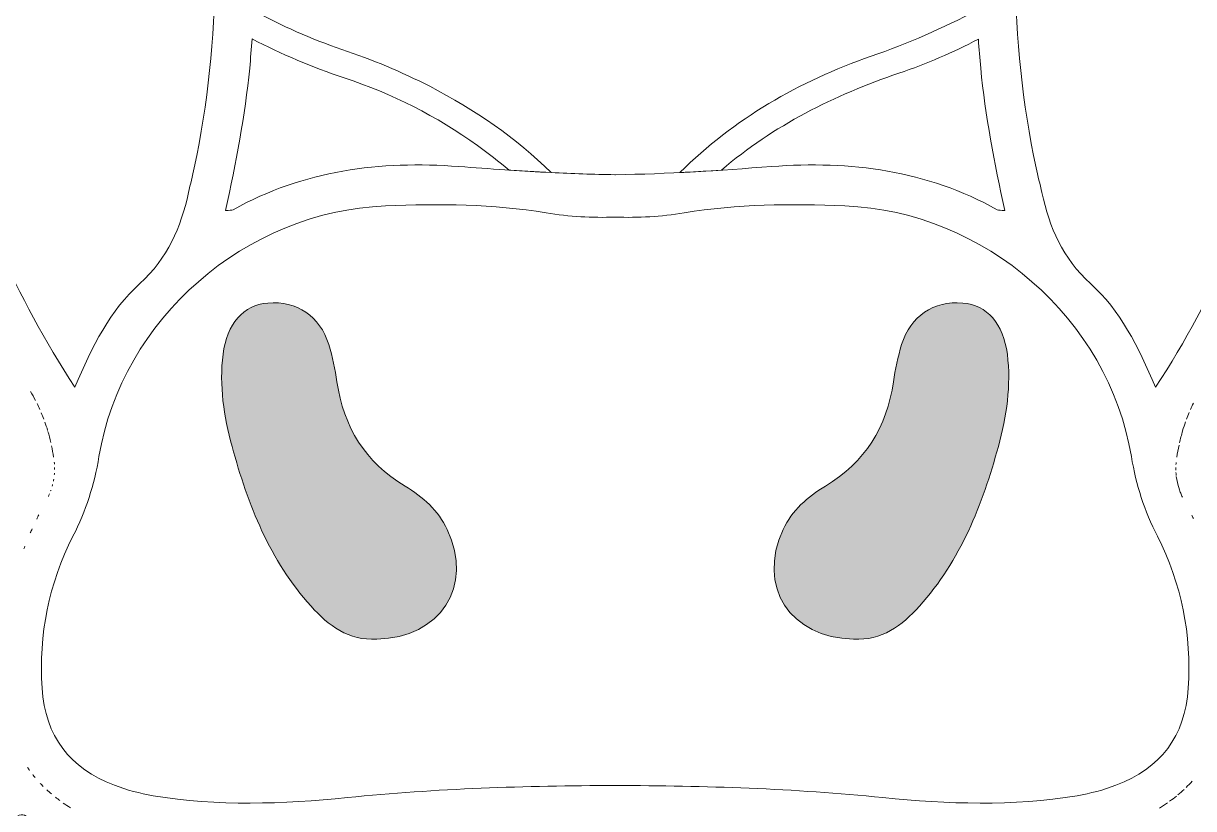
# Model space of a CAD drawing. Extents: x 316 to 1684, y -1896 to -103.
# Drawn here: x 793.6 to 1201.7, y -1442.6 to -1168.8 of the extents above; entities that cross this region are included whole.
import ezdxf

# ---------------------------------------------------------------- set-up
doc = ezdxf.new("R2010")
doc.units = 0
doc.header["$MEASUREMENT"] = 0
doc.layers.add('Layer 1', color=7, linetype='Continuous')

# ---------------------------------------------------------------- blocks, each defined once
blk = doc.blocks.new('block 2')
at = {"layer": 'Layer 1', "true_color": 0xfbd4ad}
h = blk.add_hatch(color=41, dxfattribs=at)
h.dxf.hatch_style = 2
edge = h.paths.add_edge_path()
edge.add_spline(control_points=[(926.7, -1330.14), (912.86, -1321.83), (905.26, -1309.58), (902.95, -1293.75), (902.31, -1289.38), (901.39, -1285), (900.09, -1280.78), (897.02, -1270.83), (888.97, -1265.5), (878.8, -1266.3), (870.33, -1266.97), (864.55, -1273.56), (863.22, -1284.14), (861.85, -1295.08), (863.5, -1305.77), (866.36, -1316.28), (871.89, -1336.65), (879.51, -1356.07), (893.9, -1372.04), (899.97, -1378.77), (907, -1384.09), (916.86, -1383.48), (939.04, -1383.09), (950.64, -1365.13), (941.43, -1345.3), (938.31, -1338.58), (932.9, -1333.87), (926.7, -1330.14)], knot_values=[0, 0, 0, 0, 1, 1, 1, 2, 2, 2, 3, 3, 3, 4, 4, 4, 5, 5, 5, 6, 6, 6, 7, 7, 7, 8, 8, 8, 9, 9, 9, 9], degree=3, periodic=1)
h = blk.add_hatch(color=41, dxfattribs=at)
h.dxf.hatch_style = 2
edge = h.paths.add_edge_path()
edge.add_spline(control_points=[(1121.2, -1266.3), (1111.03, -1265.5), (1102.98, -1270.83), (1099.91, -1280.78), (1098.61, -1285), (1097.69, -1289.38), (1097.05, -1293.75), (1094.74, -1309.58), (1087.14, -1321.83), (1073.3, -1330.14), (1067.1, -1333.87), (1061.69, -1338.58), (1058.57, -1345.3), (1049.36, -1365.13), (1060.96, -1383.09), (1083.14, -1383.48), (1093, -1384.09), (1100.03, -1378.77), (1106.1, -1372.04), (1120.49, -1356.07), (1128.11, -1336.65), (1133.64, -1316.28), (1136.5, -1305.77), (1138.15, -1295.08), (1136.78, -1284.14), (1135.45, -1273.56), (1129.67, -1266.97), (1121.2, -1266.3)], knot_values=[0, 0, 0, 0, 1, 1, 1, 2, 2, 2, 3, 3, 3, 4, 4, 4, 5, 5, 5, 6, 6, 6, 7, 7, 7, 8, 8, 8, 9, 9, 9, 9], degree=3, periodic=1)
at = {"layer": 'Layer 1', "lineweight": 0}
for points, knots in [([(1673.34, -762.19), (1662.42, -742.78), (1645.38, -729.84), (1626.13, -719.79), (1579.9, -695.65), (1530.89, -691.29), (1480.17, -700.46), (1472.26, -701.89), (1464.42, -703.7), (1456.37, -704.91), (1469.08, -697.31), (1482.2, -690.52), (1494.42, -682.22), (1597.01, -612.54), (1651.13, -515.77), (1656.09, -391.82), (1657.77, -349.83), (1651.93, -308.69), (1637.06, -269.34), (1611.07, -200.5), (1565.67, -148.18), (1500.72, -113.18), (1495.34, -110.26), (1489.49, -108.12), (1483.74, -105.96), (1478.61, -104.02), (1473.29, -103.35), (1467.76, -104.63), (1456.24, -107.26), (1452.69, -116.14), (1459.89, -125.56), (1462.54, -129.04), (1465.99, -132.02), (1469.48, -134.7), (1504.07, -161.2), (1530.16, -194), (1547, -234.47), (1562.92, -272.74), (1566.44, -312.54), (1564.66, -353.22), (1563.42, -381.55), (1557.91, -408.96), (1544.9, -434.47), (1526.94, -469.68), (1498.13, -493.38), (1462.73, -508.98), (1403.63, -535.05), (1341.45, -548.51), (1276.91, -549.25), (1244.48, -549.61), (1212.44, -543.11), (1181.42, -534.64), (1141.75, -523.78), (1102.93, -524.66), (1063.01, -531.94), (1042.09, -535.74), (1021.1, -537.48), (1000.09, -537.46), (1000.09, -537.46), (999.91, -537.46), (999.91, -537.46), (978.9, -537.48), (957.91, -535.74), (936.99, -531.94), (897.07, -524.66), (858.25, -523.78), (818.58, -534.64), (787.56, -543.11), (755.52, -549.61), (723.09, -549.25), (658.55, -548.51), (596.37, -535.05), (537.27, -508.98), (501.87, -493.38), (473.06, -469.68), (455.1, -434.47), (442.09, -408.96), (436.58, -381.55), (435.34, -353.22), (433.56, -312.54), (437.08, -272.74), (453, -234.47), (469.84, -194), (495.93, -161.2), (530.52, -134.7), (534.01, -132.02), (537.46, -129.04), (540.11, -125.56), (547.31, -116.14), (543.76, -107.26), (532.24, -104.63), (526.71, -103.35), (521.39, -104.02), (516.26, -105.96), (510.51, -108.12), (504.66, -110.26), (499.28, -113.18), (434.33, -148.18), (388.93, -200.5), (362.94, -269.34), (348.07, -308.69), (342.23, -349.83), (343.91, -391.82), (348.87, -515.77), (402.99, -612.54), (505.58, -682.22), (517.8, -690.52), (530.92, -697.31), (543.63, -704.91), (535.58, -703.7), (527.74, -701.89), (519.83, -700.46), (469.11, -691.29), (420.1, -695.65), (373.87, -719.79), (354.62, -729.84), (337.58, -742.78), (326.66, -762.19), (315.82, -781.5), (317.18, -798.64), (331.61, -815.49), (368.81, -858.94), (417.78, -881), (472.89, -890.53), (504.31, -895.96), (535.11, -888.26), (565.83, -882.51), (590.21, -877.94), (614, -870.13), (639.08, -869.18), (649.66, -868.8), (660.2, -868.1), (670.74, -869.82), (672.19, -870.05), (673.96, -870.13), (674.55, -871.64), (675.23, -873.37), (673.43, -874.11), (672.36, -875.01), (668.06, -878.69), (663.71, -882.32), (659.38, -885.99), (620.72, -918.68), (588.9, -956.77), (568.23, -1003.36), (540.49, -1065.86), (541.29, -1129.7), (560.55, -1194.12), (578.08, -1252.81), (607.58, -1305.64), (640.94, -1356.5), (684.92, -1423.6), (735.47, -1485.8), (785.51, -1548.36), (833.7, -1608.6), (882.43, -1668.47), (924.51, -1733.29), (952.78, -1776.85), (977.69, -1822.09), (992.65, -1872.18), (994.88, -1879.62), (997.22, -1887), (999.91, -1895.77), (999.93, -1895.86), (999.96, -1895.94), (999.99, -1896.03), (999.99, -1896.01), (1000, -1896.01), (1000, -1896), (1000, -1896.01), (1000.01, -1896.01), (1000.01, -1896.03), (1000.04, -1895.94), (1000.07, -1895.86), (1000.09, -1895.77), (1002.78, -1887), (1005.12, -1879.62), (1007.35, -1872.18), (1022.31, -1822.09), (1047.22, -1776.85), (1075.49, -1733.29), (1117.57, -1668.47), (1166.3, -1608.6), (1214.49, -1548.36), (1264.53, -1485.8), (1315.08, -1423.6), (1359.06, -1356.5), (1392.42, -1305.64), (1421.92, -1252.81), (1439.45, -1194.12), (1458.71, -1129.7), (1459.51, -1065.86), (1431.77, -1003.36), (1411.1, -956.77), (1379.28, -918.68), (1340.62, -885.99), (1336.29, -882.32), (1331.94, -878.69), (1327.64, -875.01), (1326.57, -874.11), (1324.77, -873.37), (1325.45, -871.64), (1326.04, -870.13), (1327.81, -870.05), (1329.26, -869.82), (1339.8, -868.1), (1350.34, -868.8), (1360.92, -869.18), (1386, -870.13), (1409.79, -877.94), (1434.17, -882.51), (1464.89, -888.26), (1495.69, -895.96), (1527.11, -890.53), (1582.22, -881), (1631.19, -858.94), (1668.39, -815.49), (1682.82, -798.64), (1684.18, -781.5), (1673.34, -762.19)], [0, 0, 0, 0, 1, 1, 1, 2, 2, 2, 3, 3, 3, 4, 4, 4, 5, 5, 5, 6, 6, 6, 7, 7, 7, 8, 8, 8, 9, 9, 9, 10, 10, 10, 11, 11, 11, 12, 12, 12, 13, 13, 13, 14, 14, 14, 15, 15, 15, 16, 16, 16, 17, 17, 17, 18, 18, 18, 19, 19, 19, 20, 20, 20, 21, 21, 21, 22, 22, 22, 23, 23, 23, 24, 24, 24, 25, 25, 25, 26, 26, 26, 27, 27, 27, 28, 28, 28, 29, 29, 29, 30, 30, 30, 31, 31, 31, 32, 32, 32, 33, 33, 33, 34, 34, 34, 35, 35, 35, 36, 36, 36, 37, 37, 37, 38, 38, 38, 39, 39, 39, 40, 40, 40, 41, 41, 41, 42, 42, 42, 43, 43, 43, 44, 44, 44, 45, 45, 45, 46, 46, 46, 47, 47, 47, 48, 48, 48, 49, 49, 49, 50, 50, 50, 51, 51, 51, 52, 52, 52, 53, 53, 53, 54, 54, 54, 55, 55, 55, 56, 56, 56, 57, 57, 57, 58, 58, 58, 59, 59, 59, 60, 60, 60, 61, 61, 61, 62, 62, 62, 63, 63, 63, 64, 64, 64, 65, 65, 65, 66, 66, 66, 67, 67, 67, 68, 68, 68, 69, 69, 69, 70, 70, 70, 71, 71, 71, 72, 72, 72, 73, 73, 73, 73]), ([(694.39, -903.15), (696.91, -895.08), (703.74, -894.52), (710.29, -893.78), (729.93, -891.58), (748.05, -897.14), (764.81, -906.52), (791.51, -921.46), (809.18, -944.86), (822.71, -971.72), (840.42, -1006.88), (849.18, -1044.65), (855.23, -1083.22), (862.36, -1128.63), (862.76, -1173.96), (853.17, -1219.13), (852.55, -1222.01), (851.83, -1224.88), (851.19, -1227.76), (848.48, -1239.92), (843.96, -1250.71), (834.19, -1259.53), (823.9, -1268.82), (817.55, -1281.35), (811.54, -1295.65), (800.85, -1279.45), (792.59, -1263.54), (785, -1247.29), (760.79, -1195.5), (739.07, -1142.66), (722.47, -1087.92), (714.96, -1063.17), (710.9, -1037.43), (710.93, -1011.45), (710.95, -1001.38), (709.17, -993.74), (703.03, -985.07), (685.2, -959.88), (685.44, -931.74), (694.39, -903.15)], [0, 0, 0, 0, 1, 1, 1, 2, 2, 2, 3, 3, 3, 4, 4, 4, 5, 5, 5, 6, 6, 6, 7, 7, 7, 8, 8, 8, 9, 9, 9, 10, 10, 10, 11, 11, 11, 12, 12, 12, 13, 13, 13, 13]), ([(1296.97, -985.07), (1290.83, -993.74), (1289.05, -1001.38), (1289.07, -1011.45), (1289.1, -1037.43), (1285.04, -1063.17), (1277.53, -1087.92), (1260.93, -1142.66), (1239.21, -1195.5), (1215, -1247.29), (1207.41, -1263.54), (1199.15, -1279.45), (1188.46, -1295.65), (1182.45, -1281.35), (1176.1, -1268.82), (1165.81, -1259.53), (1156.04, -1250.71), (1151.52, -1239.92), (1148.81, -1227.76), (1148.17, -1224.88), (1147.45, -1222.01), (1146.83, -1219.13), (1137.24, -1173.96), (1137.64, -1128.63), (1144.77, -1083.22), (1150.82, -1044.65), (1159.58, -1006.88), (1177.29, -971.72), (1190.82, -944.86), (1208.49, -921.46), (1235.19, -906.52), (1251.95, -897.14), (1270.07, -891.58), (1289.71, -893.78), (1296.26, -894.52), (1303.09, -895.08), (1305.61, -903.15), (1314.56, -931.74), (1314.8, -959.88), (1296.97, -985.07)], [0, 0, 0, 0, 1, 1, 1, 2, 2, 2, 3, 3, 3, 4, 4, 4, 5, 5, 5, 6, 6, 6, 7, 7, 7, 8, 8, 8, 9, 9, 9, 10, 10, 10, 11, 11, 11, 12, 12, 12, 13, 13, 13, 13]), ([(977.62, -1220.81), (965.44, -1208.66), (951.07, -1198.92), (935.29, -1190.73), (925.44, -1185.63), (915.19, -1181.45), (904.71, -1177.88), (893.86, -1174.19), (883.61, -1169.61), (873.86, -1164.29), (873.86, -1164.29), (873.86, -1164.3), (873.86, -1164.3), (874.34, -1152.9), (874.3, -1141.53), (873.8, -1130.2), (873.81, -1130.37), (873.82, -1130.54), (873.82, -1130.72), (906.84, -1151.25), (943.95, -1163.06), (985.12, -1165.19), (1038.11, -1167.94), (1085.15, -1156.31), (1126.18, -1130.73), (1126.18, -1130.66), (1126.18, -1130.59), (1126.19, -1130.51), (1125.7, -1141.7), (1125.67, -1152.91), (1126.13, -1164.17), (1114.4, -1170.47), (1102.1, -1175.79), (1089.25, -1180.25), (1064.13, -1188.97), (1041.49, -1202), (1022.58, -1220.8), (1027.41, -1220.56), (1032.24, -1220.27), (1037.07, -1219.95), (1055.22, -1204.39), (1076.31, -1193.87), (1098.98, -1186.15), (1108.62, -1182.87), (1117.83, -1178.88), (1126.68, -1174.3), (1126.68, -1174.3), (1126.68, -1174.29), (1126.68, -1174.29), (1126.91, -1177.65), (1127.17, -1181.01), (1127.49, -1184.37), (1129.08, -1201.03), (1132.3, -1217.38), (1135.87, -1234.04), (1134.56, -1233.9), (1133.76, -1234.05), (1133.23, -1233.74), (1108.64, -1220.03), (1082.03, -1216.61), (1054.51, -1218.7), (1036.35, -1220.07), (1018.24, -1221.33), (1000.09, -1221.54), (1000.09, -1221.54), (999.91, -1221.54), (999.91, -1221.54), (992.47, -1221.45), (985.05, -1221.18), (977.62, -1220.81)], [0, 0, 0, 0, 1, 1, 1, 2, 2, 2, 3, 3, 3, 4, 4, 4, 5, 5, 5, 6, 6, 6, 7, 7, 7, 8, 8, 8, 9, 9, 9, 10, 10, 10, 11, 11, 11, 12, 12, 12, 13, 13, 13, 14, 14, 14, 15, 15, 15, 16, 16, 16, 17, 17, 17, 18, 18, 18, 19, 19, 19, 20, 20, 20, 21, 21, 21, 22, 22, 22, 23, 23, 23, 23]), ([(872.51, -1184.37), (872.83, -1180.98), (873.1, -1177.58), (873.33, -1174.19), (873.33, -1174.19), (873.33, -1174.19), (873.33, -1174.19), (883.59, -1179.49), (894.29, -1184.03), (905.46, -1187.75), (922.1, -1193.3), (937.73, -1201.09), (951.97, -1211.39), (955.78, -1214.14), (959.45, -1216.99), (962.97, -1219.95), (967.85, -1220.27), (972.73, -1220.57), (977.61, -1220.81), (966.91, -1220.27), (956.21, -1219.51), (945.49, -1218.7), (917.97, -1216.61), (891.36, -1220.03), (866.77, -1233.74), (866.24, -1234.05), (865.44, -1233.9), (864.13, -1234.04), (867.7, -1217.38), (870.92, -1201.03), (872.51, -1184.37)], [0, 0, 0, 0, 1, 1, 1, 2, 2, 2, 3, 3, 3, 4, 4, 4, 5, 5, 5, 6, 6, 6, 7, 7, 7, 8, 8, 8, 9, 9, 9, 10, 10, 10, 10]), ([(1093.38, -1438.74), (1062.34, -1435.6), (1031.24, -1434.62), (1000.09, -1434.52), (1000.09, -1434.52), (999.91, -1434.52), (999.91, -1434.52), (968.76, -1434.62), (937.66, -1435.6), (906.62, -1438.74), (884.02, -1441), (861.38, -1441.87), (838.84, -1438.09), (834.25, -1437.32), (829.67, -1436.1), (825.32, -1434.46), (809.78, -1428.54), (801.19, -1417.48), (800.11, -1400.54), (798.91, -1381.87), (802.42, -1364.19), (810.88, -1347.62), (815.4, -1338.76), (818.3, -1329.77), (819.95, -1319.86), (827.89, -1271.85), (871.15, -1234.32), (919.89, -1232.42), (938.64, -1231.7), (957.47, -1231.73), (975.93, -1234.85), (983.98, -1236.21), (991.97, -1236.57), (999.91, -1236.36), (999.91, -1236.36), (1000.09, -1236.36), (1000.09, -1236.36), (1008.03, -1236.57), (1016.02, -1236.21), (1024.07, -1234.85), (1042.53, -1231.73), (1061.36, -1231.7), (1080.11, -1232.42), (1128.85, -1234.32), (1172.11, -1271.85), (1180.05, -1319.86), (1181.7, -1329.77), (1184.6, -1338.76), (1189.12, -1347.62), (1197.58, -1364.19), (1201.09, -1381.87), (1199.89, -1400.54), (1198.81, -1417.48), (1190.22, -1428.54), (1174.68, -1434.46), (1170.33, -1436.1), (1165.75, -1437.32), (1161.16, -1438.09), (1138.62, -1441.87), (1115.98, -1441), (1093.38, -1438.74)], [0, 0, 0, 0, 1, 1, 1, 2, 2, 2, 3, 3, 3, 4, 4, 4, 5, 5, 5, 6, 6, 6, 7, 7, 7, 8, 8, 8, 9, 9, 9, 10, 10, 10, 11, 11, 11, 12, 12, 12, 13, 13, 13, 14, 14, 14, 15, 15, 15, 16, 16, 16, 17, 17, 17, 18, 18, 18, 19, 19, 19, 20, 20, 20, 20]), ([(926.7, -1330.14), (912.86, -1321.83), (905.26, -1309.58), (902.95, -1293.75), (902.31, -1289.38), (901.39, -1285), (900.09, -1280.78), (897.02, -1270.83), (888.97, -1265.5), (878.8, -1266.3), (870.33, -1266.97), (864.55, -1273.56), (863.22, -1284.14), (861.85, -1295.08), (863.5, -1305.77), (866.36, -1316.28), (871.89, -1336.65), (879.51, -1356.07), (893.9, -1372.04), (899.97, -1378.77), (907, -1384.09), (916.86, -1383.48), (939.04, -1383.09), (950.64, -1365.13), (941.43, -1345.3), (938.31, -1338.58), (932.9, -1333.87), (926.7, -1330.14)], [0, 0, 0, 0, 1, 1, 1, 2, 2, 2, 3, 3, 3, 4, 4, 4, 5, 5, 5, 6, 6, 6, 7, 7, 7, 8, 8, 8, 9, 9, 9, 9]), ([(1121.2, -1266.3), (1111.03, -1265.5), (1102.98, -1270.83), (1099.91, -1280.78), (1098.61, -1285), (1097.69, -1289.38), (1097.05, -1293.75), (1094.74, -1309.58), (1087.14, -1321.83), (1073.3, -1330.14), (1067.1, -1333.87), (1061.69, -1338.58), (1058.57, -1345.3), (1049.36, -1365.13), (1060.96, -1383.09), (1083.14, -1383.48), (1093, -1384.09), (1100.03, -1378.77), (1106.1, -1372.04), (1120.49, -1356.07), (1128.11, -1336.65), (1133.64, -1316.28), (1136.5, -1305.77), (1138.15, -1295.08), (1136.78, -1284.14), (1135.45, -1273.56), (1129.67, -1266.97), (1121.2, -1266.3)], [0, 0, 0, 0, 1, 1, 1, 2, 2, 2, 3, 3, 3, 4, 4, 4, 5, 5, 5, 6, 6, 6, 7, 7, 7, 8, 8, 8, 9, 9, 9, 9]), ([(648.58, -1336.64), (653.15, -1325.55), (659.39, -1315.25), (667.57, -1305.99), (681.57, -1290.15), (699.47, -1280.95), (720.16, -1277.04), (722.53, -1276.6), (723.7, -1277.38), (724.6, -1279.68), (730.67, -1294.94), (742.52, -1303.12), (758.11, -1306.61), (759.9, -1307.01), (761.63, -1307.61), (763.43, -1308.12), (763.72, -1309.53), (762.8, -1310.61), (762.1, -1311.53), (752.4, -1324.46), (753.09, -1338.42), (757.81, -1352.82), (759.9, -1359.18), (763.29, -1364.87), (766.69, -1370.57), (766.66, -1370.54), (766.63, -1370.5), (766.59, -1370.47), (766.62, -1370.52), (766.63, -1370.56), (766.65, -1370.6), (766.67, -1370.61), (766.69, -1370.61), (766.72, -1370.62), (766.72, -1370.62), (766.72, -1370.63), (766.72, -1370.63), (767.72, -1371.62), (768.72, -1372.62), (769.72, -1373.63), (772.74, -1376.71), (775.82, -1379.71), (779.69, -1381.86), (781.87, -1383.07), (784.1, -1384.03), (786.39, -1384.8), (786.4, -1384.73), (786.41, -1384.66), (786.41, -1384.59), (786.02, -1389.69), (785.95, -1394.88), (786.23, -1400.17), (786.36, -1402.62), (786.64, -1404.96), (787, -1407.24), (784.49, -1416.44), (784.93, -1425.97), (789.35, -1435.94), (790.7, -1438.97), (788.66, -1439.68), (786.97, -1440.82), (770.77, -1451.82), (753.57, -1457.16), (735.47, -1457.13), (737.03, -1459.12), (738.6, -1461.12), (740.16, -1463.12), (746.63, -1462.79), (753.17, -1461.82), (759.81, -1460.11), (770.93, -1457.27), (781.13, -1452.36), (790.52, -1445.84), (792.87, -1444.2), (794.09, -1444.21), (795.83, -1446.67), (799.62, -1452.01), (804.35, -1456.52), (809.52, -1460.59), (813.58, -1463.81), (813.58, -1463.84), (809, -1466.8), (793.61, -1476.71), (776.75, -1482.69), (758.77, -1485.72), (758.52, -1485.77), (758.29, -1485.8), (758.05, -1485.84), (748.7, -1474), (739.36, -1462.14), (730.07, -1450.25), (701.34, -1413.44), (673.56, -1375.97), (648.58, -1336.64)], [0, 0, 0, 0, 1, 1, 1, 2, 2, 2, 3, 3, 3, 4, 4, 4, 5, 5, 5, 6, 6, 6, 7, 7, 7, 8, 8, 8, 9, 9, 9, 10, 10, 10, 11, 11, 11, 12, 12, 12, 13, 13, 13, 14, 14, 14, 15, 15, 15, 16, 16, 16, 17, 17, 17, 18, 18, 18, 19, 19, 19, 20, 20, 20, 21, 21, 21, 22, 22, 22, 23, 23, 23, 24, 24, 24, 25, 25, 25, 26, 26, 26, 27, 27, 27, 28, 28, 28, 29, 29, 29, 30, 30, 30, 31, 31, 31, 31]), ([(796.08, -1297.19), (796.7, -1298.19), (797.26, -1299.21), (797.8, -1300.23), (797.26, -1299.21), (796.7, -1298.19), (796.08, -1297.19)], [0, 0, 0, 0, 1, 1, 1, 2, 2, 2, 2]), ([(798.35, -1301.33), (798.69, -1302.01), (799.02, -1302.7), (799.33, -1303.39), (799.02, -1302.7), (798.69, -1302.01), (798.35, -1301.33)], [0, 0, 0, 0, 1, 1, 1, 2, 2, 2, 2]), ([(1200.68, -1303.38), (1200.99, -1302.67), (1201.33, -1301.97), (1201.68, -1301.27), (1201.33, -1301.97), (1200.99, -1302.67), (1200.68, -1303.38)], [0, 0, 0, 0, 1, 1, 1, 2, 2, 2, 2]), ([(799.84, -1304.58), (800.15, -1305.3), (800.43, -1306.03), (800.7, -1306.76), (800.43, -1306.03), (800.15, -1305.3), (799.84, -1304.58)], [0, 0, 0, 0, 1, 1, 1, 2, 2, 2, 2]), ([(1199.31, -1306.74), (1199.58, -1305.99), (1199.88, -1305.24), (1200.19, -1304.51), (1199.88, -1305.24), (1199.58, -1305.99), (1199.31, -1306.74)], [0, 0, 0, 0, 1, 1, 1, 2, 2, 2, 2]), ([(801.09, -1307.79), (801.43, -1308.76), (801.75, -1309.74), (802.04, -1310.73), (801.75, -1309.74), (801.43, -1308.76), (801.09, -1307.79)], [0, 0, 0, 0, 1, 1, 1, 2, 2, 2, 2]), ([(1197.91, -1310.88), (1198.23, -1309.81), (1198.58, -1308.75), (1198.95, -1307.69), (1198.58, -1308.75), (1198.23, -1309.81), (1197.91, -1310.88)], [0, 0, 0, 0, 1, 1, 1, 2, 2, 2, 2]), ([(802.14, -1311.06), (802.51, -1312.34), (802.84, -1313.63), (803.13, -1314.93), (802.83, -1313.63), (802.52, -1312.34), (802.14, -1311.06)], [0, 0, 0, 0, 1, 1, 1, 2, 2, 2, 2]), ([(1196.83, -1315.08), (1197.15, -1313.67), (1197.5, -1312.27), (1197.91, -1310.89), (1197.5, -1312.27), (1197.15, -1313.67), (1196.83, -1315.08)], [0, 0, 0, 0, 1, 1, 1, 2, 2, 2, 2]), ([(803.39, -1316.09), (803.66, -1317.39), (803.92, -1318.7), (804.13, -1320.02), (803.92, -1318.7), (803.66, -1317.39), (803.39, -1316.09)], [0, 0, 0, 0, 1, 1, 1, 2, 2, 2, 2]), ([(1195.87, -1320.02), (1196.1, -1318.6), (1196.37, -1317.2), (1196.67, -1315.81), (1196.37, -1317.2), (1196.1, -1318.6), (1195.87, -1320.02)], [0, 0, 0, 0, 1, 1, 1, 2, 2, 2, 2]), ([(804.35, -1321.82), (804.37, -1322.05), (804.39, -1322.27), (804.4, -1322.5), (804.39, -1322.27), (804.37, -1322.05), (804.35, -1321.82)], [0, 0, 0, 0, 1, 1, 1, 2, 2, 2, 2]), ([(1195.6, -1322.61), (1195.61, -1322.36), (1195.62, -1322.11), (1195.64, -1321.85), (1195.62, -1322.11), (1195.61, -1322.36), (1195.6, -1322.61)], [0, 0, 0, 0, 1, 1, 1, 2, 2, 2, 2]), ([(804.4, -1325.61), (804.39, -1325.81), (804.38, -1326.02), (804.36, -1326.22), (804.38, -1326.02), (804.39, -1325.81), (804.4, -1325.61)], [0, 0, 0, 0, 1, 1, 1, 2, 2, 2, 2]), ([(804.45, -1324.35), (804.46, -1324.11), (804.45, -1323.87), (804.45, -1323.63), (804.45, -1323.87), (804.46, -1324.11), (804.45, -1324.35)], [0, 0, 0, 0, 1, 1, 1, 2, 2, 2, 2]), ([(1195.55, -1323.63), (1195.55, -1323.94), (1195.55, -1324.25), (1195.55, -1324.55), (1195.55, -1324.25), (1195.55, -1323.94), (1195.55, -1323.63)], [0, 0, 0, 0, 1, 1, 1, 2, 2, 2, 2]), ([(1195.66, -1326.38), (1195.63, -1326.03), (1195.61, -1325.69), (1195.59, -1325.34), (1195.61, -1325.69), (1195.63, -1326.03), (1195.66, -1326.38)], [0, 0, 0, 0, 1, 1, 1, 2, 2, 2, 2]), ([(803.78, -1329.52), (803.73, -1329.73), (803.68, -1329.93), (803.62, -1330.14), (803.68, -1329.93), (803.73, -1329.73), (803.78, -1329.52)], [0, 0, 0, 0, 1, 1, 1, 2, 2, 2, 2]), ([(804.16, -1327.75), (804.12, -1327.96), (804.08, -1328.17), (804.03, -1328.38), (804.08, -1328.17), (804.12, -1327.96), (804.16, -1327.75)], [0, 0, 0, 0, 1, 1, 1, 2, 2, 2, 2]), ([(1196.66, -1331), (1196.21, -1329.62), (1195.89, -1328.22), (1195.72, -1326.81), (1195.9, -1328.23), (1196.2, -1329.62), (1196.66, -1331)], [0, 0, 0, 0, 1, 1, 1, 2, 2, 2, 2]), ([(802.64, -1332.88), (802.52, -1333.16), (802.42, -1333.44), (802.29, -1333.72), (802.42, -1333.44), (802.52, -1333.16), (802.64, -1332.88)], [0, 0, 0, 0, 1, 1, 1, 2, 2, 2, 2]), ([(803.18, -1331.5), (803.14, -1331.61), (803.11, -1331.73), (803.07, -1331.84), (803.11, -1331.73), (803.14, -1331.61), (803.18, -1331.5)], [0, 0, 0, 0, 1, 1, 1, 2, 2, 2, 2]), ([(1197.24, -1332.58), (1197.04, -1332.09), (1196.86, -1331.61), (1196.69, -1331.12), (1196.86, -1331.61), (1197.04, -1332.09), (1197.24, -1332.58)], [0, 0, 0, 0, 1, 1, 1, 2, 2, 2, 2]), ([(1197.85, -1334.01), (1197.64, -1333.56), (1197.45, -1333.11), (1197.27, -1332.65), (1197.45, -1333.11), (1197.64, -1333.56), (1197.85, -1334.01)], [0, 0, 0, 0, 1, 1, 1, 2, 2, 2, 2]), ([(798.95, -1340.16), (798.71, -1340.65), (798.47, -1341.14), (798.23, -1341.63), (798.47, -1341.14), (798.71, -1340.65), (798.95, -1340.16)], [0, 0, 0, 0, 1, 1, 1, 2, 2, 2, 2]), ([(1201.67, -1341.43), (1201.48, -1341.04), (1201.29, -1340.65), (1201.1, -1340.26), (1201.29, -1340.65), (1201.48, -1341.04), (1201.67, -1341.43)], [0, 0, 0, 0, 1, 1, 1, 2, 2, 2, 2]), ([(796.65, -1345.01), (796.43, -1345.49), (796.21, -1345.96), (796, -1346.44), (796.21, -1345.96), (796.43, -1345.49), (796.65, -1345.01)], [0, 0, 0, 0, 1, 1, 1, 2, 2, 2, 2]), ([(794.09, -1351.06), (793.96, -1351.37), (793.86, -1351.68), (793.74, -1351.99), (793.86, -1351.68), (793.96, -1351.37), (794.09, -1351.06)], [0, 0, 0, 0, 1, 1, 1, 2, 2, 2, 2]), ([(795.03, -1428.25), (795.26, -1428.6), (795.49, -1428.95), (795.74, -1429.28), (795.49, -1428.95), (795.26, -1428.6), (795.03, -1428.25)], [0, 0, 0, 0, 1, 1, 1, 2, 2, 2, 2]), ([(796.83, -1430.72), (797.11, -1431.07), (797.39, -1431.41), (797.67, -1431.75), (797.39, -1431.41), (797.11, -1431.07), (796.83, -1430.72)], [0, 0, 0, 0, 1, 1, 1, 2, 2, 2, 2]), ([(799.48, -1433.79), (799.82, -1434.15), (800.17, -1434.51), (800.52, -1434.87), (800.17, -1434.51), (799.82, -1434.15), (799.48, -1433.79)], [0, 0, 0, 0, 1, 1, 1, 2, 2, 2, 2]), ([(801.72, -1436.02), (802.25, -1436.52), (802.8, -1437), (803.36, -1437.48), (802.8, -1437), (802.25, -1436.52), (801.72, -1436.02)], [0, 0, 0, 0, 1, 1, 1, 2, 2, 2, 2]), ([(1198.43, -1435.89), (1197.73, -1436.54), (1197.02, -1437.18), (1196.27, -1437.8), (1197.02, -1437.18), (1197.73, -1436.54), (1198.43, -1435.89)], [0, 0, 0, 0, 1, 1, 1, 2, 2, 2, 2]), ([(1201.24, -1433.04), (1200.57, -1433.79), (1199.86, -1434.51), (1199.13, -1435.23), (1199.86, -1434.51), (1200.57, -1433.79), (1201.24, -1433.04)], [0, 0, 0, 0, 1, 1, 1, 2, 2, 2, 2]), ([(804.81, -1438.66), (805.31, -1439.05), (805.82, -1439.44), (806.34, -1439.82), (805.82, -1439.44), (805.31, -1439.05), (804.81, -1438.66)], [0, 0, 0, 0, 1, 1, 1, 2, 2, 2, 2]), ([(807.47, -1440.64), (808.29, -1441.2), (809.12, -1441.75), (809.99, -1442.28), (809.13, -1441.75), (808.29, -1441.2), (807.47, -1440.64)], [0, 0, 0, 0, 1, 1, 1, 2, 2, 2, 2]), ([(1192.59, -1440.6), (1191.7, -1441.22), (1190.78, -1441.82), (1189.84, -1442.39), (1190.78, -1441.82), (1191.7, -1441.22), (1192.59, -1440.6)], [0, 0, 0, 0, 1, 1, 1, 2, 2, 2, 2]), ([(1195.8, -1438.2), (1195.01, -1438.83), (1194.2, -1439.44), (1193.37, -1440.04), (1194.2, -1439.44), (1195.01, -1438.83), (1195.8, -1438.2)], [0, 0, 0, 0, 1, 1, 1, 2, 2, 2, 2])]:
    blk.add_open_spline(points, degree=3, knots=knots, dxfattribs=at)

msp = doc.modelspace()

# ---------------------------------------------------------------- block references
at = {"layer": 'Layer 1'}
msp.add_blockref('block 2', (0, 0), dxfattribs=at)

doc.saveas('drawing.dxf')
